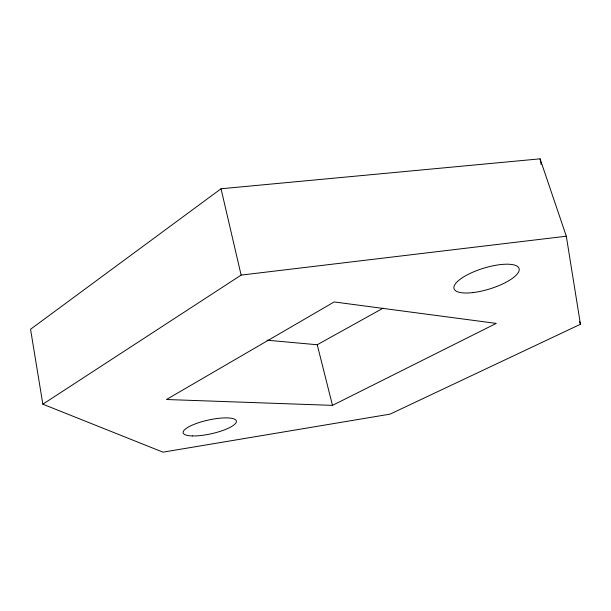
<?xml version="1.0" encoding="UTF-8"?>
<svg xmlns="http://www.w3.org/2000/svg" width="611" height="611" viewBox="0 0 611 611"><rect width="100%" height="100%" fill="white"/><g stroke="black" fill="none" stroke-linecap="round" stroke-linejoin="round"><path stroke-width="0.92" d="M221.029 188.768L30.55 329.26L42.839 404.192L162.984 452.163L390.085 414.128L580.45 324.265L566.313 236.213L540.078 158.837L221.029 188.768L241.131 275.095L42.839 404.192M267.03 340.197L317.239 344.749L383.12 308.165M332.476 405.368L496.231 323.395L334.156 301.941L166.459 399.51L332.476 405.368L317.239 344.749M241.131 275.095L566.313 236.213M579.556 321.585L580.45 324.265M540.078 158.837L541.14 164.458M472.998 292.57A34.033 10.792 -17.2 0 0 519.075 268.58A34.033 10.792 -17.2 0 0 467.591 274.675A34.033 10.792 -17.2 0 0 472.998 292.57M192.457 435.941A27.258 7.011 -12.5 0 0 235.968 422.82A27.258 7.011 -12.5 0 0 200.843 422.002A27.258 7.011 -12.5 0 0 192.457 435.941"/></g></svg>
